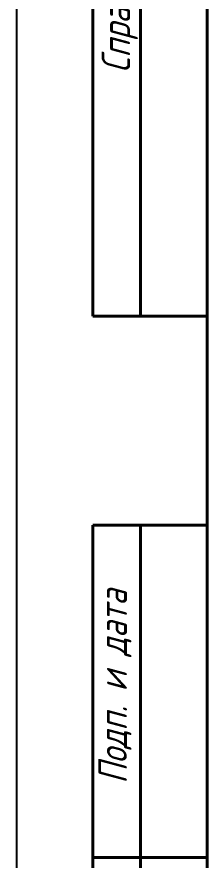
# Model space of a CAD drawing. Header units: millimetres. Extents: x 101 to 942, y 57 to 651.
# Drawn here: x 101 to 121, y 171.7 to 260.5 of the extents above; entities that cross this region are included whole.
import ezdxf

# ---------------------------------------------------------------- set-up
doc = ezdxf.new("R2010")
doc.units = ezdxf.units.MM
doc.header["$LTSCALE"] = 0.5
doc.layers.add('KONTUR', color=7, linetype='Continuous')
doc.layers.add('Основная', color=7, linetype='Continuous', lineweight=40)
doc.layers.add('текст', color=7, linetype='Continuous', lineweight=30)
doc.styles.add('GOST type A0', font='', dxfattribs={"oblique": 15, "height": 3.5})
doc.styles.get('GOST type A0').set_extended_font_data('GOST type A')

msp = doc.modelspace()

# ---------------------------------------------------------------- linework, layer by layer
at = {"layer": 'KONTUR'}
msp.add_line((101, 57), (101, 651), dxfattribs=at)
at = {"layer": 'Основная'}
for p, q in [((121, 102), (121, 646)), ((109, 349), (109, 229)), ((114, 229), (114, 349)), ((121, 229), (109, 229)), ((109, 62), (109, 207)), ((121, 207), (109, 207)), ((114, 62), (114, 207)), ((121, 172), (109, 172))]:
    msp.add_line(p, q, dxfattribs=at)

# ---------------------------------------------------------------- texts
at = {"layer": 'текст', "style": 'GOST type A0', "oblique": 15}
for s, p in [('Справ. №', (112.908, 254.627)), ('Подп. и дата', (112.574, 179.77))]:
    msp.add_text(s, height=3, rotation=90, dxfattribs=at).set_placement(p)

doc.saveas('drawing.dxf')
